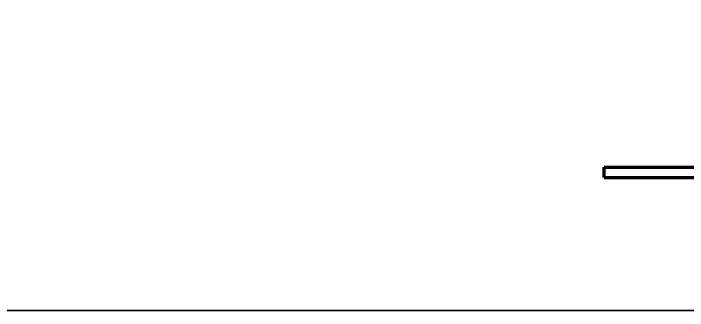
# Model space of a CAD drawing. Header units: inches. Extents: x 2 to 32666, y -5537 to 22.
# Drawn here: x 16164.9 to 16265.2, y -4066.9 to -4022.8 of the extents above; entities that cross this region are included whole.
import ezdxf
from ezdxf.enums import TextEntityAlignment as Align

# ---------------------------------------------------------------- set-up
doc = ezdxf.new("R2010")
doc.units = ezdxf.units.IN
doc.header["$MEASUREMENT"] = 0
for name, color, linetype in [('2', 2, 'Continuous'), ('3', 3, 'Continuous'), ('7', 7, 'Continuous'), ('DIM', 8, 'Continuous')]:
    doc.layers.add(name, color=color, linetype=linetype)
doc.layers.add('Cover text', color=7, linetype='Continuous', true_color=0x52370f)
doc.styles.add('TIEU DE', font='Vharialn.ttf')

# ---------------------------------------------------------------- blocks, each defined once
blk = doc.blocks.new('kt kien truc 1')
at = {"layer": '7', "color": 147, "linetype": 'Continuous'}
blk.add_lwpolyline([(12.33, 57.61), (581.67, 57.61), (581.67, 409.19), (12.33, 409.19)], close=True, dxfattribs=at)
at = {"layer": 'Cover text', "ltscale": 0.5, "style": 'TIEU DE'}
for tag, p in [('STT', (555.05, 15.58)), ('TENBANVE', (45.93, 14.6))]:
    blk.add_attdef(tag, text='', height=2, dxfattribs=at).set_placement(p, align=Align.MIDDLE_CENTER)

msp = doc.modelspace()

# ---------------------------------------------------------------- linework, layer by layer
at = {"layer": '2', "lineweight": 100}
for p, q in [((16252.7522, -4047.1278), (16252.7522, -4045.6278)), ((16252.7522, -4045.6278), (16276.5022, -4045.628)), ((16252.7522, -4047.1278), (16276.5022, -4047.128))]:
    msp.add_line(p, q, dxfattribs=at)
at = {"layer": 'DIM'}
msp.add_lwpolyline([(16066.1005, -3715.3349), (16635.4384, -3715.3349), (16635.4384, -4066.9148), (16066.1005, -4066.9148)], close=True, dxfattribs=at)

# ---------------------------------------------------------------- block references
at = {"layer": '3'}
msp.add_blockref('kt kien truc 1', (16053.7695, -4124.5249), dxfattribs=at)

doc.saveas('drawing.dxf')
